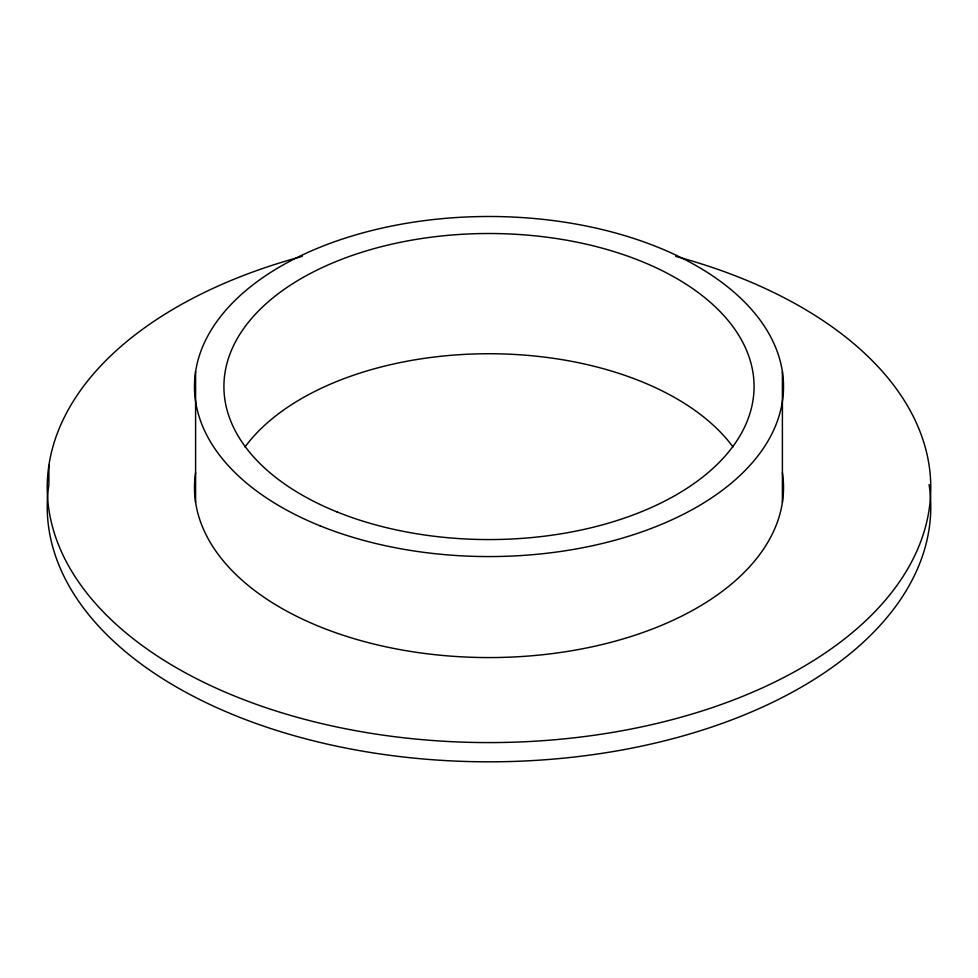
<?xml version="1.0" encoding="UTF-8"?>
<svg xmlns="http://www.w3.org/2000/svg" width="978" height="978" viewBox="0 0 978 978"><rect width="100%" height="100%" fill="white"/><g stroke="black" fill="none" stroke-linecap="round" stroke-linejoin="round"><path stroke-width="1.47" d="M782.4 371.713L782.4 502.35M195.6 371.713L195.6 502.35M48.9 465.308L48.9 484.538A441.787 255.062 0 0 0 489 761.825A441.787 255.062 0 0 0 929.1 484.538M245.013 446.958A265.075 153.033 0 0 1 489 353.73A265.075 153.033 0 0 1 732.987 446.958M782.4 472.716A294.525 170.038 0 0 1 489 657.571A294.525 170.038 0 0 1 195.6 472.716M675.7 256.37A441.787 255.062 0 0 1 835.542 645.725A441.787 255.062 0 0 1 142.458 645.725A441.787 255.062 0 0 1 302.3 256.37M320.075 525.822A294.525 170.038 0 0 0 782.4 401.347A294.525 170.038 0 0 0 364.525 232.422A294.525 170.038 0 0 0 320.075 525.822M336.958 511.897A265.075 153.033 0 0 0 753.06 399.868A265.075 153.033 0 0 0 376.982 247.837A265.075 153.033 0 0 0 336.958 511.897"/></g></svg>
